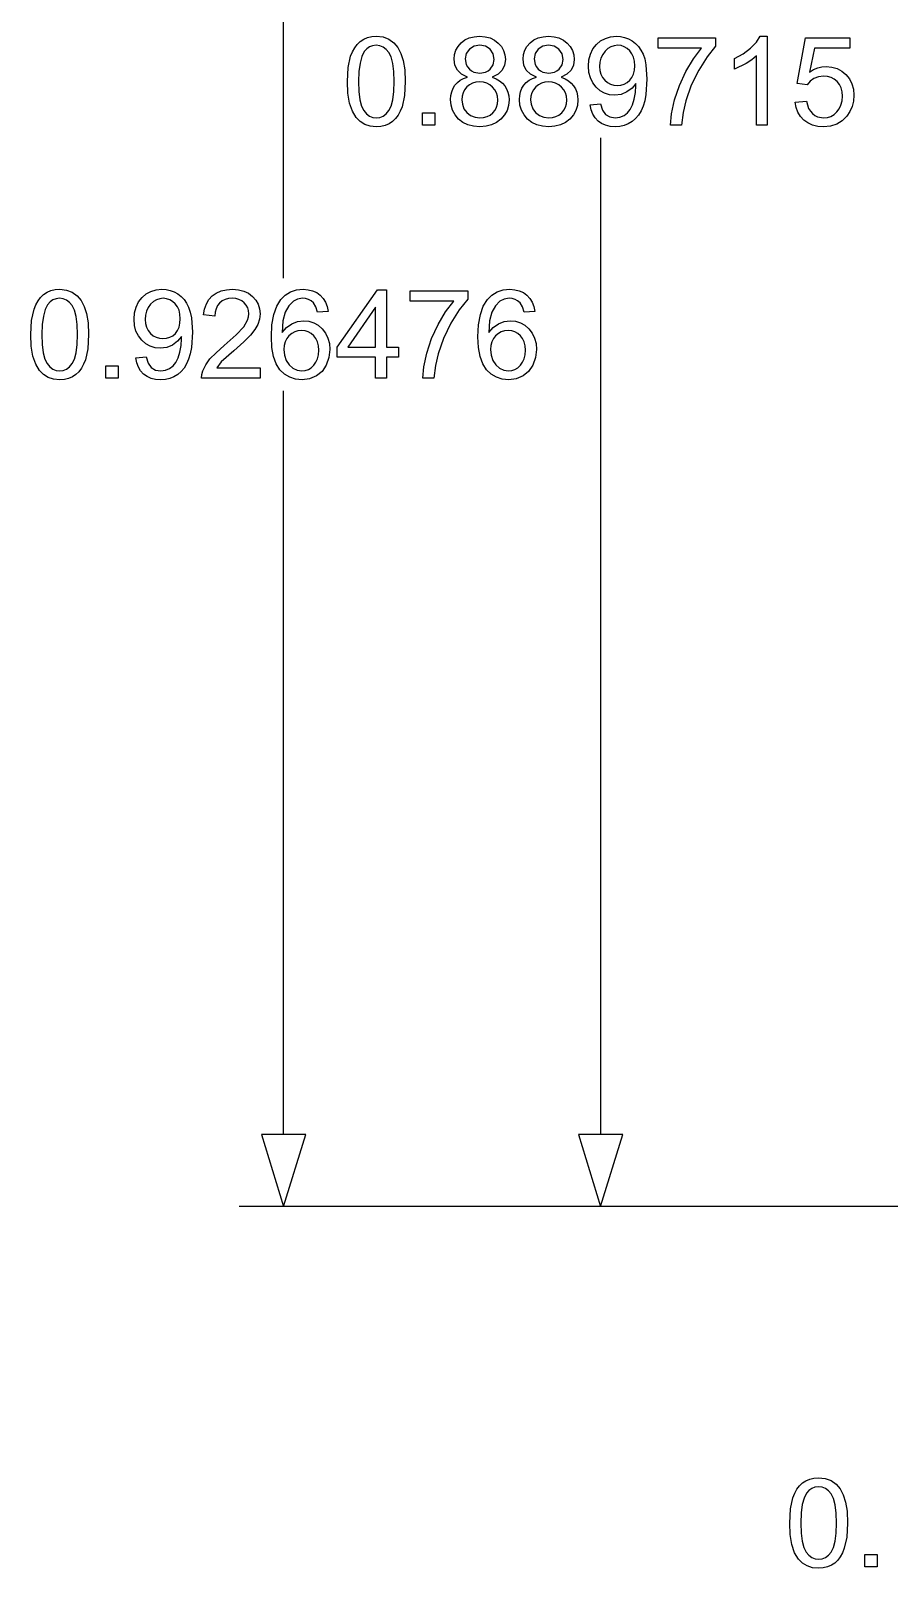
# Model space of a CAD drawing. Extents: x -0.57 to 3.06, y 0.01 to 2.07.
# Drawn here: x -0.57 to -0.115, y 0.308 to 1.124 of the extents above; entities that cross this region are included whole.
import ezdxf

# ---------------------------------------------------------------- set-up
doc = ezdxf.new("R2010")
doc.units = 0
doc.header["$MEASUREMENT"] = 0
doc.layers.add('DIMENSIONS', color=7, linetype='CONTINUOUS')

msp = doc.modelspace()

# ---------------------------------------------------------------- linework, layer by layer
at = {"layer": 'DIMENSIONS'}
for points in [[(-0.43614, 0.99231), (-0.43614, 1.38845)], [(-0.26807, 1.06679), (-0.26807, 0.53802)], [(-0.43614, 0.53802), (-0.43614, 0.93256)], [(-0.42439, 0.53802), (-0.44789, 0.53802)], [(-0.44789, 0.53802), (-0.43614, 0.5)], [(-0.43614, 0.5), (-0.42439, 0.53802)], [(-0.25632, 0.53802), (-0.27982, 0.53802)], [(-0.27982, 0.53802), (-0.26807, 0.5)], [(-0.26807, 0.5), (-0.25632, 0.53802)], [(0.49, 0.5), (-0.45964, 0.5)], [(0.49, 0.5), (-0.29157, 0.5)]]:
    msp.add_lwpolyline(points, dxfattribs=at)
for points in [[(-0.40232, 1.09664), (-0.40189, 1.10417), (-0.40061, 1.11006), (-0.39965, 1.11246), (-0.39848, 1.11456), (-0.3971, 1.11638), (-0.39551, 1.1179), (-0.39371, 1.11911), (-0.39169, 1.11997), (-0.38945, 1.12048), (-0.387, 1.12066), (-0.38345, 1.12028), (-0.38036, 1.11913), (-0.37776, 1.11727), (-0.37565, 1.11474), (-0.37399, 1.11156), (-0.37273, 1.10775), (-0.37194, 1.10291), (-0.37167, 1.09664), (-0.3721, 1.08917), (-0.37337, 1.08329), (-0.37433, 1.08089), (-0.37549, 1.07879), (-0.37687, 1.07697), (-0.37845, 1.07544), (-0.38026, 1.07422), (-0.38228, 1.07336), (-0.38453, 1.07284), (-0.387, 1.07266), (-0.39021, 1.07297), (-0.39306, 1.07388), (-0.39555, 1.0754), (-0.39767, 1.07754), (-0.39971, 1.08093), (-0.40116, 1.08525), (-0.40203, 1.09048)], [(-0.33868, 1.09895), (-0.34181, 1.10055), (-0.34401, 1.1027), (-0.3453, 1.10538), (-0.34574, 1.10854), (-0.34551, 1.111), (-0.34481, 1.11326), (-0.34366, 1.11531), (-0.34205, 1.11716), (-0.34005, 1.11869), (-0.33775, 1.11978), (-0.33515, 1.12044), (-0.33224, 1.12066), (-0.32931, 1.12043), (-0.32668, 1.11976), (-0.32436, 1.11865), (-0.32233, 1.11708), (-0.32069, 1.1152), (-0.31952, 1.11312), (-0.31882, 1.11084), (-0.31858, 1.10838), (-0.31901, 1.10532), (-0.3203, 1.10269), (-0.32246, 1.10054), (-0.32551, 1.09895), (-0.32347, 1.09814), (-0.3217, 1.09711), (-0.32018, 1.09586), (-0.31892, 1.0944), (-0.31793, 1.09275), (-0.31722, 1.09095), (-0.3168, 1.089), (-0.31666, 1.0869), (-0.31692, 1.084), (-0.31772, 1.08135), (-0.31906, 1.07894), (-0.32092, 1.07677), (-0.32322, 1.07497), (-0.32586, 1.07369), (-0.32883, 1.07292), (-0.33214, 1.07266), (-0.33545, 1.07292), (-0.33843, 1.07369), (-0.34106, 1.07498), (-0.34336, 1.07678), (-0.34523, 1.07897), (-0.34656, 1.08141), (-0.34736, 1.08411), (-0.34763, 1.08706), (-0.34748, 1.08926), (-0.34705, 1.09127), (-0.34632, 1.0931), (-0.3453, 1.09474), (-0.34402, 1.09616), (-0.34249, 1.09734), (-0.34071, 1.09827)], [(-0.30217, 1.09895), (-0.30529, 1.10055), (-0.30749, 1.1027), (-0.30879, 1.10538), (-0.30922, 1.10854), (-0.30899, 1.111), (-0.3083, 1.11326), (-0.30715, 1.11531), (-0.30553, 1.11716), (-0.30354, 1.11869), (-0.30124, 1.11978), (-0.29863, 1.12044), (-0.29572, 1.12066), (-0.2928, 1.12043), (-0.29017, 1.11976), (-0.28784, 1.11865), (-0.28582, 1.11708), (-0.28418, 1.1152), (-0.283, 1.11312), (-0.2823, 1.11084), (-0.28207, 1.10838), (-0.28249, 1.10532), (-0.28378, 1.10269), (-0.28594, 1.10054), (-0.28899, 1.09895), (-0.28696, 1.09814), (-0.28518, 1.09711), (-0.28366, 1.09586), (-0.2824, 1.0944), (-0.28141, 1.09275), (-0.28071, 1.09095), (-0.28028, 1.089), (-0.28014, 1.0869), (-0.28041, 1.084), (-0.28121, 1.08135), (-0.28254, 1.07894), (-0.28441, 1.07677), (-0.28671, 1.07497), (-0.28934, 1.07369), (-0.29232, 1.07292), (-0.29563, 1.07266), (-0.29894, 1.07292), (-0.30191, 1.07369), (-0.30455, 1.07498), (-0.30685, 1.07678), (-0.30871, 1.07897), (-0.31005, 1.08141), (-0.31085, 1.08411), (-0.31111, 1.08706), (-0.31097, 1.08926), (-0.31053, 1.09127), (-0.3098, 1.0931), (-0.30879, 1.09474), (-0.3075, 1.09616), (-0.30597, 1.09734), (-0.30419, 1.09827)], [(-0.27367, 1.08433), (-0.26812, 1.08485), (-0.26709, 1.08147), (-0.26543, 1.07917), (-0.26316, 1.07785), (-0.26033, 1.07741), (-0.25783, 1.07771), (-0.25566, 1.07863), (-0.25384, 1.08005), (-0.25238, 1.08188), (-0.2512, 1.08427), (-0.25023, 1.08738), (-0.24958, 1.09087), (-0.24936, 1.09443), (-0.2494, 1.09559), (-0.25144, 1.09309), (-0.25412, 1.09111), (-0.25725, 1.08983), (-0.26062, 1.0894), (-0.26342, 1.08966), (-0.266, 1.09046), (-0.26836, 1.09178), (-0.27049, 1.09363), (-0.27226, 1.09591), (-0.27352, 1.09853), (-0.27428, 1.10149), (-0.27453, 1.10479), (-0.27427, 1.10819), (-0.27348, 1.11124), (-0.27216, 1.11394), (-0.27032, 1.1163), (-0.26807, 1.1182), (-0.26557, 1.11957), (-0.26279, 1.12038), (-0.25975, 1.12066), (-0.25751, 1.1205), (-0.25536, 1.12004), (-0.25332, 1.11927), (-0.25137, 1.11819), (-0.24958, 1.11682), (-0.24803, 1.11519), (-0.2467, 1.1133), (-0.2456, 1.11115), (-0.24473, 1.10861), (-0.24412, 1.10556), (-0.24363, 1.09793), (-0.24411, 1.08983), (-0.24473, 1.08648), (-0.24558, 1.08358), (-0.24668, 1.08107), (-0.24801, 1.07888), (-0.24959, 1.07701), (-0.2514, 1.07545), (-0.25341, 1.07423), (-0.2556, 1.07336), (-0.25794, 1.07284), (-0.26046, 1.07266), (-0.26309, 1.07285), (-0.26547, 1.07343), (-0.26759, 1.07438), (-0.26947, 1.07572), (-0.27104, 1.07741), (-0.27226, 1.07941), (-0.27314, 1.08171)], [(-0.23763, 1.11431), (-0.23763, 1.11985), (-0.2072, 1.11985), (-0.2072, 1.11537), (-0.21167, 1.1098), (-0.2161, 1.10267), (-0.22001, 1.09464), (-0.22291, 1.08638), (-0.22433, 1.0802), (-0.22513, 1.07346), (-0.23106, 1.07346), (-0.23046, 1.07959), (-0.22888, 1.08686), (-0.22634, 1.09458), (-0.2229, 1.10201), (-0.21888, 1.10873), (-0.21461, 1.11431)], [(-0.17976, 1.07346), (-0.18553, 1.07346), (-0.18553, 1.11024), (-0.18794, 1.10825), (-0.191, 1.10626), (-0.19707, 1.10328), (-0.19707, 1.10886), (-0.19254, 1.11137), (-0.18861, 1.11437), (-0.18552, 1.11756), (-0.18348, 1.12066), (-0.17976, 1.12066)], [(-0.16498, 1.08577), (-0.15892, 1.08629), (-0.1578, 1.08241), (-0.15691, 1.08089), (-0.1558, 1.07964), (-0.15451, 1.07866), (-0.15309, 1.07796), (-0.14988, 1.07741), (-0.14788, 1.0776), (-0.14603, 1.07819), (-0.14435, 1.07917), (-0.14283, 1.08055), (-0.14157, 1.08225), (-0.14066, 1.0842), (-0.14012, 1.08642), (-0.13994, 1.08888), (-0.14012, 1.09122), (-0.14064, 1.0933), (-0.1415, 1.09512), (-0.14272, 1.09668), (-0.14421, 1.09792), (-0.14592, 1.09882), (-0.14784, 1.09935), (-0.14998, 1.09953), (-0.15263, 1.09921), (-0.15501, 1.09826), (-0.15702, 1.09681), (-0.15854, 1.09498), (-0.16396, 1.09568), (-0.1594, 1.11982), (-0.13603, 1.11982), (-0.13603, 1.11431), (-0.15479, 1.11431), (-0.15732, 1.10168), (-0.15518, 1.10297), (-0.15298, 1.10389), (-0.15074, 1.10444), (-0.14844, 1.10463), (-0.14548, 1.10436), (-0.14276, 1.10356), (-0.14029, 1.10223), (-0.13805, 1.10036), (-0.1362, 1.09808), (-0.13488, 1.09549), (-0.13408, 1.0926), (-0.13382, 1.0894), (-0.13405, 1.08632), (-0.13475, 1.08345), (-0.13591, 1.0808), (-0.13754, 1.07837), (-0.14001, 1.07587), (-0.14288, 1.07409), (-0.14618, 1.07302), (-0.14988, 1.07266), (-0.15294, 1.07289), (-0.1557, 1.07356), (-0.15817, 1.07468), (-0.16035, 1.07625), (-0.16216, 1.07819), (-0.16354, 1.08043), (-0.16448, 1.08296)], [(-0.39639, 1.09664), (-0.39622, 1.09134), (-0.39571, 1.08701), (-0.39487, 1.08364), (-0.39368, 1.08124), (-0.39225, 1.07956), (-0.39066, 1.07836), (-0.38891, 1.07765), (-0.387, 1.07741), (-0.38509, 1.07765), (-0.38334, 1.07837), (-0.38175, 1.07957), (-0.38031, 1.08125), (-0.37913, 1.08366), (-0.37828, 1.08703), (-0.37777, 1.09135), (-0.3776, 1.09664), (-0.37777, 1.10196), (-0.37828, 1.1063), (-0.37913, 1.10967), (-0.38031, 1.11206), (-0.38175, 1.11373), (-0.38335, 1.11493), (-0.38513, 1.11564), (-0.38706, 1.11588), (-0.38895, 1.11567), (-0.39064, 1.11504), (-0.39212, 1.11399), (-0.39341, 1.11251), (-0.39471, 1.10991), (-0.39565, 1.1064), (-0.3962, 1.10198)], [(-0.33984, 1.10873), (-0.3393, 1.1057), (-0.33863, 1.10441), (-0.33769, 1.10328), (-0.33654, 1.10235), (-0.33522, 1.10169), (-0.33211, 1.10116), (-0.32908, 1.10169), (-0.32779, 1.10234), (-0.32664, 1.10326), (-0.32505, 1.1056), (-0.32451, 1.10841), (-0.32506, 1.11133), (-0.32671, 1.11375), (-0.32917, 1.11537), (-0.33217, 1.11591), (-0.3352, 1.11538), (-0.33766, 1.1138), (-0.33929, 1.11147)], [(-0.30332, 1.10873), (-0.30278, 1.1057), (-0.30211, 1.10441), (-0.30117, 1.10328), (-0.30002, 1.10235), (-0.2987, 1.10169), (-0.29559, 1.10116), (-0.29256, 1.10169), (-0.29127, 1.10234), (-0.29013, 1.10326), (-0.28853, 1.1056), (-0.288, 1.10841), (-0.28855, 1.11133), (-0.29019, 1.11375), (-0.29266, 1.11537), (-0.29566, 1.11591), (-0.29868, 1.11538), (-0.30114, 1.1138), (-0.30278, 1.11147)], [(-0.25004, 1.10507), (-0.2502, 1.10743), (-0.2507, 1.10953), (-0.25152, 1.11137), (-0.25268, 1.11296), (-0.25407, 1.11424), (-0.2556, 1.11515), (-0.25725, 1.1157), (-0.25905, 1.11588), (-0.26091, 1.11568), (-0.26264, 1.11509), (-0.26426, 1.11411), (-0.26575, 1.11274), (-0.26699, 1.11105), (-0.26789, 1.10913), (-0.26842, 1.10698), (-0.2686, 1.10459), (-0.26843, 1.10246), (-0.26792, 1.10053), (-0.26708, 1.09881), (-0.26589, 1.0973), (-0.26446, 1.09607), (-0.26287, 1.0952), (-0.26111, 1.09467), (-0.25921, 1.0945), (-0.25729, 1.09467), (-0.25556, 1.0952), (-0.254, 1.09607), (-0.25262, 1.0973), (-0.25149, 1.09884), (-0.25068, 1.10065), (-0.2502, 1.10273)], [(-0.3417, 1.08703), (-0.3414, 1.0846), (-0.34053, 1.08225), (-0.33907, 1.0802), (-0.33705, 1.07867), (-0.33465, 1.07772), (-0.33208, 1.07741), (-0.3301, 1.07757), (-0.3283, 1.07807), (-0.32669, 1.0789), (-0.32525, 1.08007), (-0.32407, 1.08149), (-0.32323, 1.08309), (-0.32273, 1.08487), (-0.32256, 1.08683), (-0.32273, 1.08883), (-0.32325, 1.09064), (-0.32412, 1.09227), (-0.32533, 1.09373), (-0.3268, 1.09492), (-0.32845, 1.09577), (-0.33027, 1.09628), (-0.33227, 1.09645), (-0.33422, 1.09628), (-0.33599, 1.09578), (-0.33759, 1.09494), (-0.33902, 1.09376), (-0.34019, 1.09233), (-0.34103, 1.09073), (-0.34153, 1.08896)], [(-0.30518, 1.08703), (-0.30489, 1.0846), (-0.30401, 1.08225), (-0.30256, 1.0802), (-0.30053, 1.07867), (-0.29814, 1.07772), (-0.29556, 1.07741), (-0.29358, 1.07757), (-0.29179, 1.07807), (-0.29017, 1.0789), (-0.28873, 1.08007), (-0.28756, 1.08149), (-0.28671, 1.08309), (-0.28621, 1.08487), (-0.28604, 1.08683), (-0.28621, 1.08883), (-0.28673, 1.09064), (-0.2876, 1.09227), (-0.28881, 1.09373), (-0.29029, 1.09492), (-0.29194, 1.09577), (-0.29376, 1.09628), (-0.29575, 1.09645), (-0.2977, 1.09628), (-0.29948, 1.09578), (-0.30108, 1.09494), (-0.3025, 1.09376), (-0.30367, 1.09233), (-0.30451, 1.09073), (-0.30501, 1.08896)], [(-0.36257, 1.07346), (-0.36257, 1.08004), (-0.356, 1.08004), (-0.356, 1.07346)], [(-0.5702, 0.96242), (-0.56977, 0.96994), (-0.56848, 0.97584), (-0.56752, 0.97823), (-0.56635, 0.98034), (-0.56497, 0.98215), (-0.56338, 0.98368), (-0.56158, 0.98488), (-0.55957, 0.98574), (-0.55733, 0.98626), (-0.55487, 0.98643), (-0.55132, 0.98605), (-0.54824, 0.98491), (-0.54563, 0.98305), (-0.54352, 0.98052), (-0.54186, 0.97734), (-0.54061, 0.97353), (-0.53981, 0.96869), (-0.53955, 0.96242), (-0.53997, 0.95495), (-0.54125, 0.94907), (-0.5422, 0.94667), (-0.54337, 0.94456), (-0.54474, 0.94274), (-0.54633, 0.94121), (-0.54813, 0.94), (-0.55016, 0.93913), (-0.5524, 0.93861), (-0.55487, 0.93844), (-0.55809, 0.93874), (-0.56094, 0.93966), (-0.56343, 0.94118), (-0.56555, 0.94331), (-0.56758, 0.94671), (-0.56903, 0.95102), (-0.56991, 0.95626)], [(-0.56427, 0.96242), (-0.5641, 0.95712), (-0.56359, 0.95278), (-0.56274, 0.94942), (-0.56156, 0.94702), (-0.56012, 0.94534), (-0.55853, 0.94414), (-0.55678, 0.94342), (-0.55487, 0.94318), (-0.55296, 0.94343), (-0.55121, 0.94415), (-0.54962, 0.94535), (-0.54819, 0.94703), (-0.547, 0.94944), (-0.54616, 0.9528), (-0.54565, 0.95713), (-0.54548, 0.96242), (-0.54565, 0.96774), (-0.54616, 0.97208), (-0.547, 0.97545), (-0.54819, 0.97784), (-0.54963, 0.97951), (-0.55123, 0.9807), (-0.553, 0.98142), (-0.55494, 0.98166), (-0.55682, 0.98145), (-0.55851, 0.98082), (-0.56, 0.97976), (-0.56128, 0.97829), (-0.56259, 0.97569), (-0.56352, 0.97217), (-0.56408, 0.96775)], [(-0.51457, 0.95011), (-0.50903, 0.95062), (-0.508, 0.94725), (-0.50633, 0.94495), (-0.50407, 0.94363), (-0.50124, 0.94318), (-0.49874, 0.94349), (-0.49657, 0.9444), (-0.49475, 0.94583), (-0.49328, 0.94766), (-0.49211, 0.95005), (-0.49114, 0.95316), (-0.49049, 0.95665), (-0.49027, 0.96021), (-0.4903, 0.96136), (-0.49235, 0.95887), (-0.49503, 0.95689), (-0.49815, 0.9556), (-0.50152, 0.95518), (-0.50433, 0.95544), (-0.50691, 0.95623), (-0.50927, 0.95756), (-0.5114, 0.95941), (-0.51317, 0.96169), (-0.51443, 0.96431), (-0.51519, 0.96727), (-0.51544, 0.97056), (-0.51517, 0.97396), (-0.51438, 0.97702), (-0.51307, 0.97972), (-0.51122, 0.98207), (-0.50898, 0.98398), (-0.50647, 0.98534), (-0.5037, 0.98616), (-0.50066, 0.98643), (-0.49842, 0.98628), (-0.49627, 0.98582), (-0.49422, 0.98505), (-0.49228, 0.98397), (-0.49049, 0.9826), (-0.48893, 0.98097), (-0.4876, 0.97908), (-0.4865, 0.97693), (-0.48564, 0.97439), (-0.48503, 0.97134), (-0.48453, 0.9637), (-0.48502, 0.95561), (-0.48563, 0.95225), (-0.48649, 0.94936), (-0.48759, 0.94685), (-0.48892, 0.94466), (-0.49049, 0.94278), (-0.49231, 0.94123), (-0.49432, 0.94001), (-0.4965, 0.93914), (-0.49885, 0.93861), (-0.50136, 0.93844), (-0.504, 0.93863), (-0.50637, 0.93921), (-0.5085, 0.94016), (-0.51037, 0.9415), (-0.51195, 0.94319), (-0.51317, 0.94518), (-0.51405, 0.94749)], [(-0.49094, 0.97085), (-0.49111, 0.97321), (-0.49161, 0.97531), (-0.49243, 0.97715), (-0.49359, 0.97874), (-0.49498, 0.98002), (-0.4965, 0.98093), (-0.49816, 0.98147), (-0.49995, 0.98166), (-0.50181, 0.98146), (-0.50355, 0.98087), (-0.50517, 0.97989), (-0.50665, 0.97851), (-0.5079, 0.97683), (-0.50879, 0.97491), (-0.50933, 0.97276), (-0.50951, 0.97037), (-0.50934, 0.96823), (-0.50883, 0.9663), (-0.50798, 0.96459), (-0.5068, 0.96308), (-0.50536, 0.96185), (-0.50377, 0.96097), (-0.50202, 0.96045), (-0.50011, 0.96027), (-0.4982, 0.96045), (-0.49646, 0.96097), (-0.49491, 0.96185), (-0.49353, 0.96308), (-0.4924, 0.96462), (-0.49159, 0.96642), (-0.49111, 0.9685)], [(-0.44859, 0.94479), (-0.44859, 0.93924), (-0.47966, 0.93924), (-0.47952, 0.94129), (-0.47899, 0.94325), (-0.47744, 0.9464), (-0.47519, 0.9495), (-0.47199, 0.95282), (-0.46764, 0.95662), (-0.46122, 0.96225), (-0.45728, 0.96657), (-0.45526, 0.97014), (-0.45476, 0.97185), (-0.45459, 0.97351), (-0.45474, 0.97516), (-0.4552, 0.97668), (-0.45597, 0.97805), (-0.45704, 0.9793), (-0.45836, 0.98033), (-0.45987, 0.98107), (-0.46156, 0.98151), (-0.46344, 0.98166), (-0.46542, 0.9815), (-0.46719, 0.98103), (-0.46875, 0.98025), (-0.47011, 0.97916), (-0.4712, 0.97779), (-0.47199, 0.97617), (-0.47247, 0.97432), (-0.47264, 0.97223), (-0.47857, 0.97284), (-0.47805, 0.97596), (-0.47712, 0.97869), (-0.47576, 0.98102), (-0.47398, 0.98296), (-0.47183, 0.98448), (-0.46933, 0.98556), (-0.46649, 0.98622), (-0.46331, 0.98643), (-0.4601, 0.9862), (-0.45725, 0.9855), (-0.45475, 0.98432), (-0.4526, 0.98268), (-0.45088, 0.98069), (-0.44964, 0.97848), (-0.4489, 0.97605), (-0.44866, 0.97339), (-0.44895, 0.97059), (-0.44981, 0.96784), (-0.45135, 0.96504), (-0.45364, 0.9621), (-0.45721, 0.95853), (-0.46254, 0.95383), (-0.46921, 0.94791), (-0.47164, 0.94479)], [(-0.41246, 0.97473), (-0.4182, 0.97428), (-0.41913, 0.97722), (-0.42038, 0.97922), (-0.42162, 0.9803), (-0.42299, 0.98107), (-0.4245, 0.98153), (-0.42615, 0.98169), (-0.42874, 0.9813), (-0.43099, 0.98015), (-0.43343, 0.97771), (-0.43529, 0.97435), (-0.43648, 0.96972), (-0.43692, 0.96348), (-0.43461, 0.96624), (-0.43183, 0.96819), (-0.42874, 0.96935), (-0.42551, 0.96973), (-0.42273, 0.96946), (-0.42017, 0.96867), (-0.41782, 0.96734), (-0.41568, 0.96548), (-0.41391, 0.9632), (-0.41264, 0.96061), (-0.41188, 0.95771), (-0.41163, 0.9545), (-0.4121, 0.95023), (-0.41354, 0.94628), (-0.4158, 0.94292), (-0.41878, 0.94046), (-0.42234, 0.93894), (-0.42634, 0.93844), (-0.42978, 0.93877), (-0.43289, 0.93977), (-0.43567, 0.94142), (-0.43811, 0.94375), (-0.4401, 0.94683), (-0.44152, 0.95077), (-0.44238, 0.95557), (-0.44266, 0.96123), (-0.44235, 0.96758), (-0.4414, 0.973), (-0.43983, 0.97749), (-0.43763, 0.98105), (-0.43524, 0.9834), (-0.43248, 0.98509), (-0.42933, 0.9861), (-0.4258, 0.98643), (-0.42315, 0.98624), (-0.42075, 0.98566), (-0.41861, 0.98468), (-0.41671, 0.98332), (-0.41512, 0.98162), (-0.41388, 0.97962), (-0.41299, 0.97732)], [(-0.38739, 0.93924), (-0.38739, 0.95049), (-0.40778, 0.95049), (-0.40778, 0.95578), (-0.38633, 0.98624), (-0.38162, 0.98624), (-0.38162, 0.95578), (-0.37527, 0.95578), (-0.37527, 0.95049), (-0.38162, 0.95049), (-0.38162, 0.93924)], [(-0.36899, 0.98009), (-0.36899, 0.98563), (-0.33856, 0.98563), (-0.33856, 0.98114), (-0.34303, 0.97558), (-0.34746, 0.96845), (-0.35137, 0.96042), (-0.35427, 0.95216), (-0.35569, 0.94598), (-0.35648, 0.93924), (-0.36242, 0.93924), (-0.36182, 0.94536), (-0.36024, 0.95264), (-0.3577, 0.96036), (-0.35426, 0.96779), (-0.35024, 0.97451), (-0.34597, 0.98009)], [(-0.30291, 0.97473), (-0.30865, 0.97428), (-0.30958, 0.97722), (-0.31083, 0.97922), (-0.31207, 0.9803), (-0.31344, 0.98107), (-0.31496, 0.98153), (-0.3166, 0.98169), (-0.31919, 0.9813), (-0.32144, 0.98015), (-0.32388, 0.97771), (-0.32574, 0.97435), (-0.32693, 0.96972), (-0.32737, 0.96348), (-0.32506, 0.96624), (-0.32228, 0.96819), (-0.31919, 0.96935), (-0.31596, 0.96973), (-0.31318, 0.96946), (-0.31062, 0.96867), (-0.30827, 0.96734), (-0.30613, 0.96548), (-0.30436, 0.9632), (-0.30309, 0.96061), (-0.30233, 0.95771), (-0.30208, 0.9545), (-0.30256, 0.95023), (-0.30399, 0.94628), (-0.30625, 0.94292), (-0.30923, 0.94046), (-0.31279, 0.93894), (-0.31679, 0.93844), (-0.32023, 0.93877), (-0.32334, 0.93977), (-0.32612, 0.94142), (-0.32856, 0.94375), (-0.33055, 0.94683), (-0.33197, 0.95077), (-0.33283, 0.95557), (-0.33311, 0.96123), (-0.3328, 0.96758), (-0.33185, 0.973), (-0.33028, 0.97749), (-0.32808, 0.98105), (-0.32569, 0.9834), (-0.32293, 0.98509), (-0.31978, 0.9861), (-0.31625, 0.98643), (-0.3136, 0.98624), (-0.3112, 0.98566), (-0.30906, 0.98468), (-0.30716, 0.98332), (-0.30557, 0.98162), (-0.30433, 0.97962), (-0.30344, 0.97732)], [(-0.38739, 0.95578), (-0.38739, 0.97698), (-0.40211, 0.95578)], [(-0.43603, 0.95447), (-0.43571, 0.95155), (-0.43476, 0.94876), (-0.43324, 0.94636), (-0.43122, 0.94461), (-0.42888, 0.94354), (-0.42644, 0.94318), (-0.42468, 0.94337), (-0.42304, 0.94392), (-0.42153, 0.94484), (-0.42016, 0.94613), (-0.41901, 0.94774), (-0.41818, 0.94961), (-0.41769, 0.95175), (-0.41753, 0.95415), (-0.41769, 0.95646), (-0.41818, 0.95851), (-0.41899, 0.9603), (-0.42012, 0.96183), (-0.42151, 0.96305), (-0.42306, 0.96393), (-0.42478, 0.96446), (-0.42666, 0.96463), (-0.42855, 0.96446), (-0.43028, 0.96393), (-0.43186, 0.96305), (-0.4333, 0.96183), (-0.43449, 0.96032), (-0.43534, 0.95859), (-0.43586, 0.95664)], [(-0.32648, 0.95447), (-0.32616, 0.95155), (-0.32521, 0.94876), (-0.32369, 0.94636), (-0.32167, 0.94461), (-0.31934, 0.94354), (-0.31689, 0.94318), (-0.31513, 0.94337), (-0.31349, 0.94392), (-0.31199, 0.94484), (-0.31061, 0.94613), (-0.30946, 0.94774), (-0.30864, 0.94961), (-0.30814, 0.95175), (-0.30798, 0.95415), (-0.30814, 0.95646), (-0.30863, 0.95851), (-0.30944, 0.9603), (-0.31057, 0.96183), (-0.31196, 0.96305), (-0.31351, 0.96393), (-0.31523, 0.96446), (-0.31712, 0.96463), (-0.319, 0.96446), (-0.32073, 0.96393), (-0.32231, 0.96305), (-0.32375, 0.96183), (-0.32494, 0.96032), (-0.3258, 0.95859), (-0.32631, 0.95664)], [(-0.53044, 0.93924), (-0.53044, 0.94581), (-0.52387, 0.94581), (-0.52387, 0.93924)], [(-0.16784, 0.33201), (-0.16741, 0.33953), (-0.16612, 0.34542), (-0.16516, 0.34782), (-0.16399, 0.34992), (-0.16261, 0.35174), (-0.16103, 0.35326), (-0.15923, 0.35447), (-0.15721, 0.35533), (-0.15497, 0.35585), (-0.15251, 0.35602), (-0.14896, 0.35564), (-0.14588, 0.3545), (-0.14327, 0.35264), (-0.14116, 0.3501), (-0.13951, 0.34692), (-0.13825, 0.34311), (-0.13745, 0.33828), (-0.13719, 0.33201), (-0.13761, 0.32453), (-0.13889, 0.31865), (-0.13984, 0.31626), (-0.14101, 0.31415), (-0.14238, 0.31233), (-0.14397, 0.3108), (-0.14577, 0.30958), (-0.1478, 0.30872), (-0.15004, 0.3082), (-0.15251, 0.30802), (-0.15573, 0.30833), (-0.15858, 0.30924), (-0.16107, 0.31077), (-0.16319, 0.3129), (-0.16522, 0.31629), (-0.16668, 0.32061), (-0.16755, 0.32585)], [(-0.16191, 0.33201), (-0.16174, 0.3267), (-0.16123, 0.32237), (-0.16038, 0.319), (-0.1592, 0.3166), (-0.15776, 0.31492), (-0.15617, 0.31373), (-0.15442, 0.31301), (-0.15251, 0.31277), (-0.15061, 0.31301), (-0.14886, 0.31373), (-0.14726, 0.31493), (-0.14583, 0.31662), (-0.14464, 0.31902), (-0.1438, 0.32239), (-0.14329, 0.32672), (-0.14312, 0.33201), (-0.14329, 0.33732), (-0.1438, 0.34166), (-0.14464, 0.34503), (-0.14583, 0.34743), (-0.14727, 0.3491), (-0.14887, 0.35029), (-0.15064, 0.351), (-0.15258, 0.35124), (-0.15447, 0.35103), (-0.15615, 0.3504), (-0.15764, 0.34935), (-0.15893, 0.34788), (-0.16023, 0.34527), (-0.16116, 0.34176), (-0.16172, 0.33734)], [(-0.12808, 0.30883), (-0.12808, 0.3154), (-0.12151, 0.3154), (-0.12151, 0.30883)]]:
    msp.add_lwpolyline(points, close=True, dxfattribs=at)

doc.saveas('drawing.dxf')
